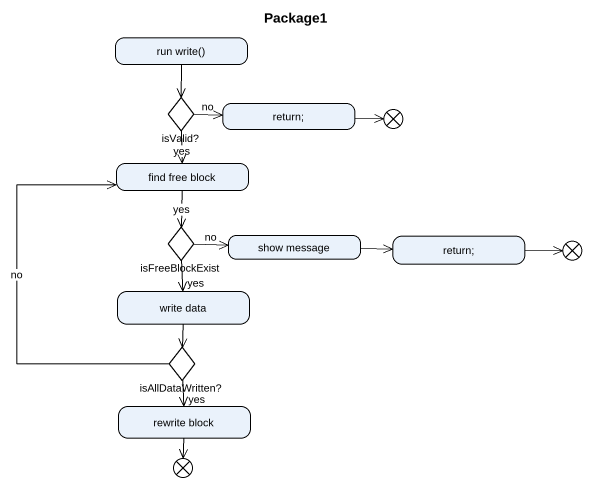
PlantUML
@startuml
title Package1
hide empty description
state "run write()" as run_write
state "isValid?" as isValid <<choice>>
state "return;" as return_
state flowfinal1 <<end>>
state "find free block" as find_free_block
state isFreeBlockExist <<choice>>
state "show message" as show_message
state "return;" as return__2
state flowfinal2 <<end>>
state "write data" as write_data
state "isAllDataWritten?" as isAllDataWritten <<choice>>
state "rewrite block" as rewrite_block
state flowfinal3 <<end>>
run_write --> isValid
isValid -right-> return_ : no
isValid --> find_free_block : yes
return_ -right-> flowfinal1
find_free_block --> isFreeBlockExist : yes
isFreeBlockExist -right-> show_message : no
isFreeBlockExist --> write_data : yes
show_message -right-> return__2
return__2 -right-> flowfinal2
write_data --> isAllDataWritten
isAllDataWritten -up-> find_free_block : no
isAllDataWritten --> rewrite_block : yes
rewrite_block --> flowfinal3
@enduml
